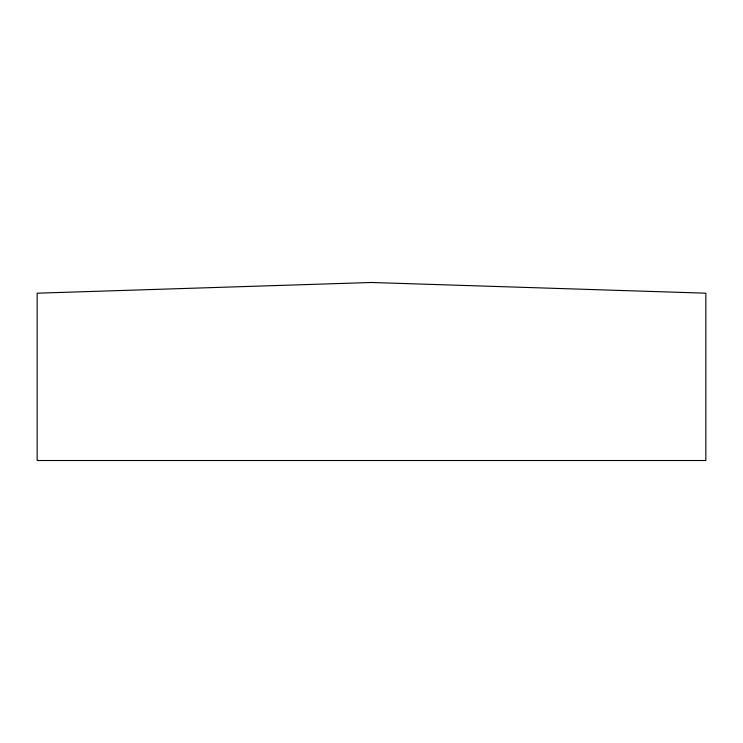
<?xml version="1.0" encoding="UTF-8"?>
<svg xmlns="http://www.w3.org/2000/svg" width="743" height="743" viewBox="0 0 743 743"><rect width="100%" height="100%" fill="white"/><g stroke="black" fill="none" stroke-linecap="round" stroke-linejoin="round"><path stroke-width="1.11" d="M371.5 282.489L37.15 293.197L37.15 460.511L705.85 460.511L705.85 293.197L371.5 282.489"/></g></svg>
